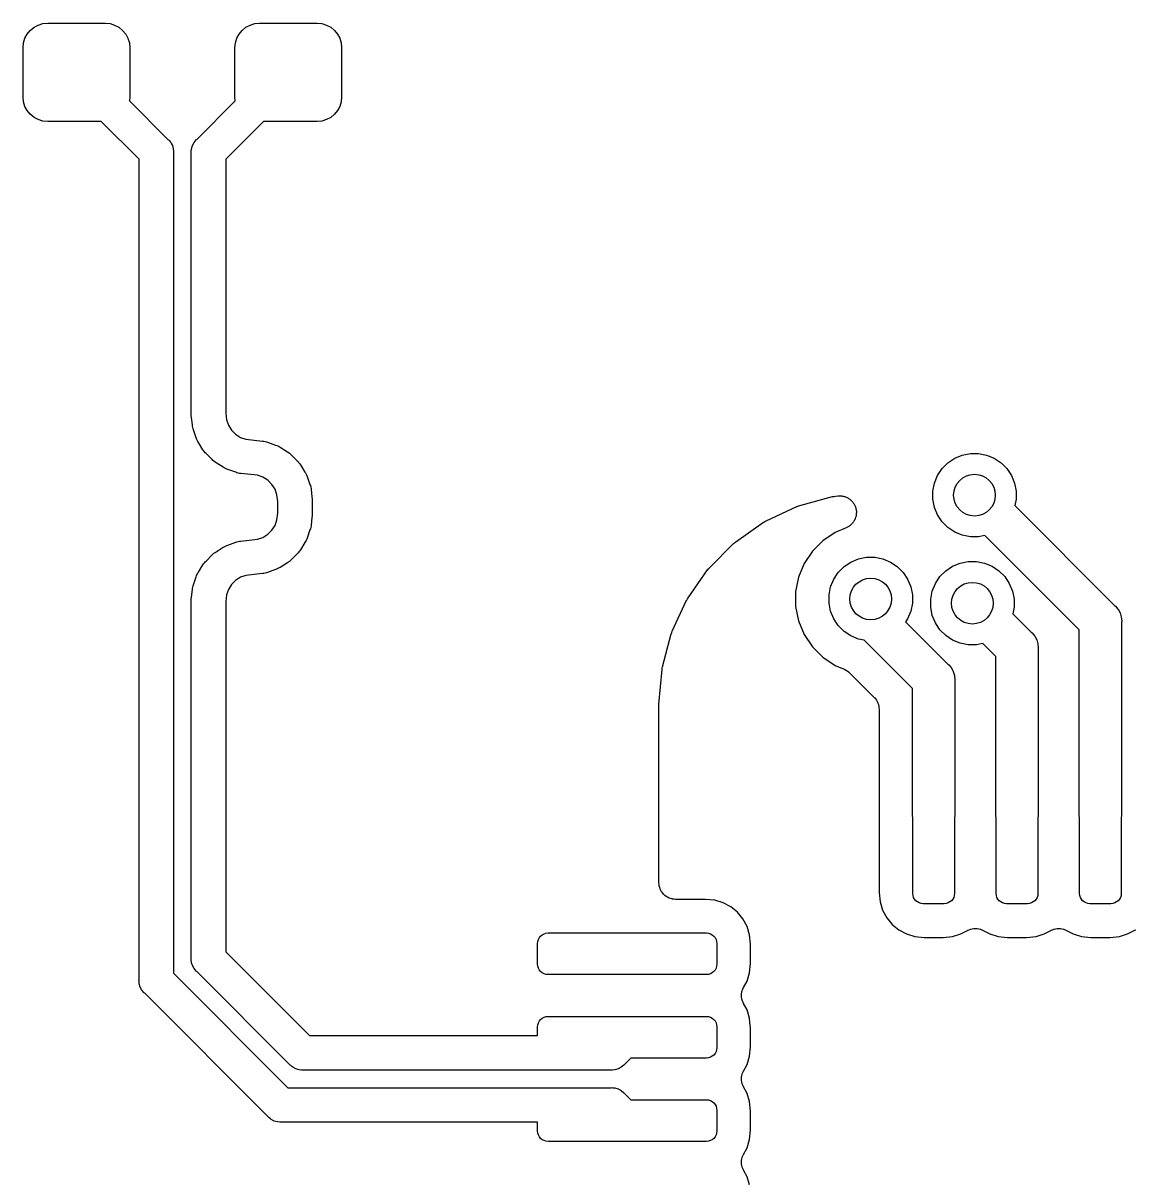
# Model space of a CAD drawing. Extents: x 4.56 to 9.01, y -5.14 to -1.86.
# Drawn here: x 6.8874 to 7.1501, y -2.8744 to -2.6016 of the extents above; entities that cross this region are included whole.
import ezdxf

# ---------------------------------------------------------------- set-up
doc = ezdxf.new("R2010")
doc.units = 0
doc.header["$MEASUREMENT"] = 0
doc.layers.add('BLACK', color=7, linetype='CONTINUOUS')

msp = doc.modelspace()

# ---------------------------------------------------------------- linework, layer by layer
at = {"layer": 'BLACK', "linetype": 'CONTINUOUS'}
for p, q in [((6.8891, -2.60328), (6.88998, -2.60255)), ((6.88998, -2.60255), (6.89099, -2.60202)), ((6.89099, -2.60202), (6.89208, -2.60169)), ((6.89208, -2.60169), (6.89321, -2.60157)), ((6.89321, -2.60157), (6.90679, -2.60157)), ((6.90679, -2.60157), (6.90792, -2.60169)), ((6.90792, -2.60169), (6.90901, -2.60202)), ((6.90901, -2.60202), (6.91002, -2.60255)), ((6.91002, -2.60255), (6.9109, -2.60328)), ((6.9391, -2.60328), (6.93998, -2.60255)), ((6.93998, -2.60255), (6.94099, -2.60202)), ((6.94099, -2.60202), (6.94208, -2.60169)), ((6.94208, -2.60169), (6.94321, -2.60157)), ((6.94321, -2.60157), (6.95679, -2.60157)), ((6.95679, -2.60157), (6.95792, -2.60169)), ((6.95792, -2.60169), (6.95901, -2.60202)), ((6.95901, -2.60202), (6.96002, -2.60255)), ((6.96002, -2.60255), (6.9609, -2.60328)), ((6.88751, -2.60625), (6.88784, -2.60516)), ((6.88784, -2.60516), (6.88838, -2.60416)), ((6.88838, -2.60416), (6.8891, -2.60328)), ((6.9109, -2.60328), (6.91162, -2.60416)), ((6.91162, -2.60416), (6.91216, -2.60516)), ((6.91216, -2.60516), (6.91249, -2.60625)), ((6.93751, -2.60625), (6.93784, -2.60516)), ((6.93784, -2.60516), (6.93838, -2.60416)), ((6.93838, -2.60416), (6.9391, -2.60328)), ((6.9609, -2.60328), (6.96162, -2.60416)), ((6.96162, -2.60416), (6.96216, -2.60516)), ((6.96216, -2.60516), (6.96249, -2.60625)), ((6.8874, -2.60738), (6.88751, -2.60625)), ((6.8874, -2.619), (6.8874, -2.60738)), ((6.91249, -2.60625), (6.9126, -2.60738)), ((6.9126, -2.60738), (6.9126, -2.619)), ((6.9374, -2.60738), (6.93751, -2.60625)), ((6.9374, -2.619), (6.9374, -2.60738)), ((6.96249, -2.60625), (6.9626, -2.60738)), ((6.9626, -2.60738), (6.9626, -2.619)), ((6.88751, -2.62013), (6.8874, -2.619)), ((6.9126, -2.619), (6.91251, -2.61993)), ((6.93749, -2.61993), (6.9374, -2.619)), ((6.9626, -2.619), (6.96249, -2.62013)), ((6.88784, -2.62122), (6.88751, -2.62013)), ((6.88838, -2.62222), (6.88784, -2.62122)), ((6.91251, -2.61993), (6.92158, -2.62901)), ((6.92842, -2.62901), (6.93749, -2.61993)), ((6.96216, -2.62122), (6.96162, -2.62222)), ((6.96249, -2.62013), (6.96216, -2.62122)), ((6.8891, -2.6231), (6.88838, -2.62222)), ((6.88998, -2.62382), (6.8891, -2.6231)), ((6.89099, -2.62436), (6.88998, -2.62382)), ((6.89208, -2.62469), (6.89099, -2.62436)), ((6.95901, -2.62436), (6.95792, -2.62469)), ((6.96002, -2.62382), (6.95901, -2.62436)), ((6.9609, -2.6231), (6.96002, -2.62382)), ((6.96162, -2.62222), (6.9609, -2.6231)), ((6.89321, -2.6248), (6.89208, -2.62469)), ((6.90585, -2.6248), (6.89321, -2.6248)), ((6.91477, -2.63372), (6.90585, -2.6248)), ((6.94415, -2.6248), (6.93523, -2.63372)), ((6.95679, -2.6248), (6.94415, -2.6248)), ((6.95792, -2.62469), (6.95679, -2.6248)), ((6.92158, -2.62901), (6.92174, -2.62914)), ((6.92174, -2.62914), (6.92187, -2.62929)), ((6.92187, -2.62929), (6.92187, -2.62929)), ((6.92187, -2.62929), (6.92225, -2.62976)), ((6.92225, -2.62976), (6.92242, -2.63009)), ((6.92737, -2.63047), (6.92775, -2.62976)), ((6.92775, -2.62976), (6.92826, -2.62914)), ((6.92826, -2.62914), (6.92842, -2.62901)), ((6.92242, -2.63009), (6.92263, -2.63047)), ((6.92263, -2.63047), (6.92286, -2.63123)), ((6.92286, -2.63123), (6.92292, -2.63183)), ((6.92292, -2.63183), (6.92292, -2.63183)), ((6.92292, -2.63183), (6.92294, -2.63203)), ((6.92294, -2.63203), (6.92292, -2.63223)), ((6.92292, -2.63223), (6.92292, -2.82586)), ((6.92706, -2.63203), (6.92708, -2.63183)), ((6.92708, -2.63223), (6.92706, -2.63203)), ((6.92708, -2.63183), (6.92714, -2.63123)), ((6.92708, -2.63183), (6.92708, -2.63183)), ((6.92708, -2.69347), (6.92708, -2.63223)), ((6.92714, -2.63123), (6.92737, -2.63047)), ((6.91477, -2.82735), (6.91477, -2.63372)), ((6.93523, -2.63372), (6.93523, -2.69361)), ((6.92708, -2.6935), (6.92708, -2.69347)), ((6.92708, -2.69387), (6.92708, -2.6935)), ((6.92708, -2.69404), (6.92708, -2.69387)), ((6.92709, -2.69407), (6.92708, -2.69404)), ((6.92709, -2.6941), (6.92709, -2.69407)), ((6.92711, -2.69427), (6.92709, -2.6941)), ((6.92714, -2.69464), (6.92711, -2.69427)), ((6.92715, -2.69467), (6.92714, -2.69464)), ((6.92735, -2.69643), (6.92715, -2.69467)), ((6.93523, -2.69361), (6.93541, -2.6952)), ((6.93541, -2.6952), (6.93586, -2.69649)), ((6.92736, -2.69669), (6.92735, -2.69643)), ((6.92744, -2.69702), (6.92736, -2.69669)), ((6.92751, -2.69736), (6.92744, -2.69702)), ((6.92761, -2.69759), (6.92751, -2.69736)), ((6.92828, -2.69948), (6.92761, -2.69759)), ((6.93586, -2.69649), (6.93659, -2.69765)), ((6.93659, -2.69765), (6.93756, -2.69862)), ((6.92834, -2.69973), (6.92828, -2.69948)), ((6.9285, -2.70004), (6.92834, -2.69973)), ((6.92864, -2.70035), (6.9285, -2.70004)), ((6.92879, -2.70056), (6.92864, -2.70035)), ((6.92986, -2.70226), (6.92879, -2.70056)), ((6.93756, -2.69862), (6.93872, -2.69935)), ((6.93872, -2.69935), (6.94001, -2.6998)), ((6.94001, -2.6998), (6.94395, -2.70024)), ((6.94395, -2.70024), (6.94421, -2.70025)), ((6.94421, -2.70025), (6.94454, -2.70034)), ((6.94454, -2.70034), (6.94488, -2.70041)), ((6.94488, -2.70041), (6.94512, -2.70051)), ((6.94512, -2.70051), (6.94701, -2.70117)), ((6.92998, -2.70248), (6.92986, -2.70226)), ((6.9302, -2.70275), (6.92998, -2.70248)), ((6.93041, -2.70302), (6.9302, -2.70275)), ((6.9306, -2.70319), (6.93041, -2.70302)), ((6.93202, -2.7046), (6.9306, -2.70319)), ((6.94701, -2.70117), (6.94726, -2.70124)), ((6.94726, -2.70124), (6.94756, -2.70139)), ((6.94756, -2.70139), (6.94788, -2.70154)), ((6.94788, -2.70154), (6.94808, -2.70169)), ((6.94808, -2.70169), (6.94978, -2.70275)), ((6.94978, -2.70275), (6.95001, -2.70288)), ((6.95001, -2.70288), (6.95027, -2.70309)), ((6.95027, -2.70309), (6.95054, -2.7033)), ((6.95054, -2.7033), (6.95071, -2.7035)), ((6.95071, -2.7035), (6.95213, -2.70491)), ((7.10734, -2.70428), (7.10913, -2.70354)), ((7.10913, -2.70354), (7.11103, -2.70316)), ((7.11103, -2.70316), (7.11297, -2.70316)), ((7.11297, -2.70316), (7.11487, -2.70354)), ((7.11487, -2.70354), (7.11666, -2.70428)), ((6.93219, -2.7048), (6.93202, -2.7046)), ((6.93246, -2.70501), (6.93219, -2.7048)), ((6.93273, -2.70523), (6.93246, -2.70501)), ((6.93295, -2.70535), (6.93273, -2.70523)), ((6.93465, -2.70642), (6.93295, -2.70535)), ((6.95213, -2.70491), (6.95232, -2.70508)), ((6.95232, -2.70508), (6.95253, -2.70535)), ((6.95253, -2.70535), (6.95275, -2.70562)), ((6.95275, -2.70562), (6.95287, -2.70585)), ((6.95287, -2.70585), (6.95394, -2.70754)), ((7.10435, -2.70673), (7.10572, -2.70536)), ((7.10572, -2.70536), (7.10734, -2.70428)), ((7.11666, -2.70428), (7.11827, -2.70536)), ((7.11827, -2.70536), (7.11964, -2.70673)), ((6.93486, -2.70657), (6.93465, -2.70642)), ((6.93517, -2.70671), (6.93486, -2.70657)), ((6.93548, -2.70687), (6.93517, -2.70671)), ((6.93573, -2.70693), (6.93548, -2.70687)), ((6.93761, -2.70759), (6.93573, -2.70693)), ((6.93785, -2.7077), (6.93761, -2.70759)), ((6.93819, -2.70777), (6.93785, -2.7077)), ((6.93852, -2.70785), (6.93819, -2.70777)), ((6.93878, -2.70786), (6.93852, -2.70785)), ((6.94273, -2.70831), (6.93878, -2.70786)), ((6.94402, -2.70876), (6.94273, -2.70831)), ((6.94517, -2.70949), (6.94402, -2.70876)), ((6.95394, -2.70754), (6.95409, -2.70775)), ((6.95409, -2.70775), (6.95424, -2.70806)), ((6.95424, -2.70806), (6.95439, -2.70837)), ((6.95439, -2.70837), (6.95446, -2.70862)), ((6.95446, -2.70862), (6.95512, -2.71051)), ((7.10253, -2.71013), (7.10328, -2.70834)), ((7.10328, -2.70834), (7.10435, -2.70673)), ((7.11964, -2.70673), (7.12072, -2.70834)), ((7.12072, -2.70834), (7.12146, -2.71013)), ((6.94614, -2.71045), (6.94517, -2.70949)), ((6.94687, -2.71161), (6.94614, -2.71045)), ((6.94732, -2.7129), (6.94687, -2.71161)), ((6.95512, -2.71051), (6.95522, -2.71075)), ((6.95522, -2.71075), (6.95529, -2.71108)), ((6.95529, -2.71108), (6.95537, -2.71142)), ((6.95537, -2.71142), (6.95538, -2.71168)), ((6.95538, -2.71168), (6.95558, -2.71343)), ((7.10216, -2.71203), (7.10253, -2.71013)), ((7.12146, -2.71013), (7.12184, -2.71203)), ((6.9475, -2.71449), (6.94732, -2.7129)), ((6.9475, -2.71724), (6.9475, -2.71449)), ((6.95558, -2.71343), (6.95559, -2.71346)), ((6.95559, -2.71346), (6.95563, -2.71383)), ((6.95563, -2.71383), (6.95565, -2.714)), ((6.95565, -2.714), (6.95565, -2.71403)), ((6.95565, -2.71403), (6.95565, -2.71406)), ((6.95565, -2.71406), (6.95565, -2.71424)), ((6.95565, -2.71424), (6.95565, -2.71461)), ((7.07073, -2.71543), (7.07849, -2.71335)), ((7.07849, -2.71335), (7.07854, -2.71333)), ((7.07854, -2.71333), (7.07885, -2.71329)), ((7.07885, -2.71329), (7.07916, -2.71323)), ((7.07916, -2.71323), (7.07984, -2.71317)), ((7.07984, -2.71317), (7.0799, -2.71317)), ((7.0799, -2.71317), (7.08007, -2.71317)), ((7.08007, -2.71317), (7.08023, -2.71316)), ((7.08023, -2.71316), (7.08045, -2.71318)), ((7.08045, -2.71318), (7.08067, -2.71318)), ((7.08067, -2.71318), (7.08083, -2.71322)), ((7.08083, -2.71322), (7.081, -2.71324)), ((7.081, -2.71324), (7.0812, -2.7133)), ((7.0812, -2.7133), (7.08142, -2.71335)), ((7.08142, -2.71335), (7.08157, -2.71342)), ((7.08157, -2.71342), (7.08173, -2.71347)), ((7.08173, -2.71347), (7.08192, -2.71357)), ((7.08192, -2.71357), (7.08212, -2.71366)), ((7.08212, -2.71366), (7.08226, -2.71376)), ((7.08226, -2.71376), (7.0824, -2.71384)), ((7.0824, -2.71384), (7.08257, -2.71398)), ((7.08257, -2.71398), (7.08275, -2.7141)), ((7.08275, -2.7141), (7.08286, -2.71422)), ((7.08286, -2.71422), (7.08299, -2.71433)), ((7.08299, -2.71433), (7.08313, -2.7145)), ((7.08313, -2.7145), (7.08328, -2.71466)), ((7.10216, -2.71397), (7.10216, -2.71203)), ((7.10253, -2.71587), (7.10216, -2.71397)), ((7.12184, -2.71397), (7.12154, -2.71547)), ((7.12184, -2.71203), (7.12184, -2.71397)), ((6.94732, -2.71882), (6.9475, -2.71724)), ((6.95565, -2.71461), (6.95565, -2.71463)), ((6.95565, -2.71463), (6.95565, -2.71709)), ((6.95565, -2.71709), (6.95565, -2.71712)), ((6.95565, -2.71712), (6.95565, -2.71749)), ((7.06281, -2.71905), (7.07009, -2.71566)), ((7.07009, -2.71566), (7.07014, -2.71564)), ((7.07014, -2.71564), (7.07044, -2.71554)), ((7.07044, -2.71554), (7.07073, -2.71543)), ((7.08328, -2.71466), (7.08337, -2.7148)), ((7.08337, -2.7148), (7.08348, -2.71493)), ((7.08348, -2.71493), (7.08358, -2.71512)), ((7.08358, -2.71512), (7.08369, -2.7153)), ((7.08369, -2.7153), (7.08376, -2.71546)), ((7.08376, -2.71546), (7.08383, -2.71561)), ((7.08383, -2.71561), (7.0839, -2.71582)), ((7.0839, -2.71582), (7.08397, -2.71602)), ((7.08397, -2.71602), (7.084, -2.71619)), ((7.084, -2.71619), (7.08405, -2.71635)), ((7.08405, -2.71635), (7.08407, -2.71656)), ((7.08407, -2.71656), (7.08411, -2.71678)), ((7.08412, -2.71711), (7.0841, -2.71733)), ((7.08411, -2.71678), (7.08411, -2.71694)), ((7.08411, -2.71694), (7.08412, -2.71711)), ((7.10328, -2.71766), (7.10253, -2.71587)), ((7.12154, -2.71547), (7.14509, -2.73902)), ((6.94687, -2.72012), (6.94732, -2.71882)), ((6.95558, -2.71829), (6.95538, -2.72005)), ((6.95559, -2.71826), (6.95558, -2.71829)), ((6.95563, -2.71789), (6.95559, -2.71826)), ((6.95565, -2.71772), (6.95563, -2.71789)), ((6.95565, -2.71749), (6.95565, -2.71766)), ((6.95565, -2.71766), (6.95565, -2.71769)), ((6.95565, -2.71769), (6.95565, -2.71772)), ((7.05564, -2.724), (7.06222, -2.7194)), ((7.06222, -2.7194), (7.06226, -2.71937)), ((7.06226, -2.71937), (7.06254, -2.71921)), ((7.06254, -2.71921), (7.06281, -2.71905)), ((7.08297, -2.71988), (7.0828, -2.72002)), ((7.08307, -2.71975), (7.08297, -2.71988)), ((7.08319, -2.71963), (7.08307, -2.71975)), ((7.08332, -2.71945), (7.08319, -2.71963)), ((7.08345, -2.71929), (7.08332, -2.71945)), ((7.08353, -2.71914), (7.08345, -2.71929)), ((7.08363, -2.719), (7.08353, -2.71914)), ((7.08372, -2.7188), (7.08363, -2.719)), ((7.08382, -2.71861), (7.08372, -2.7188)), ((7.08387, -2.71845), (7.08382, -2.71861)), ((7.08393, -2.7183), (7.08387, -2.71845)), ((7.08398, -2.71808), (7.08393, -2.7183)), ((7.08404, -2.71788), (7.08398, -2.71808)), ((7.08406, -2.71771), (7.08404, -2.71788)), ((7.0841, -2.71754), (7.08406, -2.71771)), ((7.0841, -2.71733), (7.0841, -2.71754)), ((7.10435, -2.71928), (7.10328, -2.71766)), ((7.10572, -2.72065), (7.10435, -2.71928)), ((6.94402, -2.72297), (6.94517, -2.72224)), ((6.94517, -2.72224), (6.94614, -2.72127)), ((6.94614, -2.72127), (6.94687, -2.72012)), ((6.95512, -2.72122), (6.95446, -2.72311)), ((6.95522, -2.72098), (6.95512, -2.72122)), ((6.95529, -2.72064), (6.95522, -2.72098)), ((6.95537, -2.72031), (6.95529, -2.72064)), ((6.95538, -2.72005), (6.95537, -2.72031)), ((7.07911, -2.7218), (7.07621, -2.72374)), ((7.08169, -2.72073), (7.07911, -2.7218)), ((7.08184, -2.72065), (7.08169, -2.72073)), ((7.082, -2.72059), (7.08184, -2.72065)), ((7.08218, -2.72047), (7.082, -2.72059)), ((7.08237, -2.72037), (7.08218, -2.72047)), ((7.0825, -2.72026), (7.08237, -2.72037)), ((7.08264, -2.72017), (7.0825, -2.72026)), ((7.0828, -2.72002), (7.08264, -2.72017)), ((7.10734, -2.72172), (7.10572, -2.72065)), ((7.10913, -2.72247), (7.10734, -2.72172)), ((7.11103, -2.72284), (7.10913, -2.72247)), ((7.11447, -2.72254), (7.11297, -2.72284)), ((7.13673, -2.7448), (7.11447, -2.72254)), ((6.93295, -2.72638), (6.93465, -2.72531)), ((6.93465, -2.72531), (6.93486, -2.72516)), ((6.93486, -2.72516), (6.93517, -2.72501)), ((6.93517, -2.72501), (6.93548, -2.72486)), ((6.93548, -2.72486), (6.93573, -2.72479)), ((6.93573, -2.72479), (6.93761, -2.72413)), ((6.93761, -2.72413), (6.93785, -2.72403)), ((6.93785, -2.72403), (6.93819, -2.72396)), ((6.93819, -2.72396), (6.93852, -2.72388)), ((6.93852, -2.72388), (6.93878, -2.72387)), ((6.93878, -2.72387), (6.94273, -2.72342)), ((6.94273, -2.72342), (6.94402, -2.72297)), ((6.95394, -2.72418), (6.95287, -2.72588)), ((6.95409, -2.72397), (6.95394, -2.72418)), ((6.95424, -2.72366), (6.95409, -2.72397)), ((6.95439, -2.72335), (6.95424, -2.72366)), ((6.95446, -2.72311), (6.95439, -2.72335)), ((7.04944, -2.73012), (7.05512, -2.72444)), ((7.05512, -2.72444), (7.05516, -2.7244)), ((7.05516, -2.7244), (7.0554, -2.72421)), ((7.0554, -2.72421), (7.05564, -2.724)), ((7.07621, -2.72374), (7.07374, -2.72621)), ((7.11297, -2.72284), (7.11103, -2.72284)), ((6.9306, -2.72854), (6.93202, -2.72712)), ((6.93202, -2.72712), (6.93219, -2.72693)), ((6.93219, -2.72693), (6.93246, -2.72672)), ((6.93246, -2.72672), (6.93273, -2.7265)), ((6.93273, -2.7265), (6.93295, -2.72638)), ((6.95213, -2.72681), (6.95071, -2.72823)), ((6.95232, -2.72664), (6.95213, -2.72681)), ((6.95253, -2.72637), (6.95232, -2.72664)), ((6.95275, -2.7261), (6.95253, -2.72637)), ((6.95287, -2.72588), (6.95275, -2.7261)), ((7.07374, -2.72621), (7.0718, -2.72911)), ((7.08284, -2.72878), (7.08463, -2.72804)), ((7.08463, -2.72804), (7.08653, -2.72766)), ((7.08653, -2.72766), (7.08847, -2.72766)), ((7.08847, -2.72766), (7.09037, -2.72804)), ((7.09037, -2.72804), (7.09216, -2.72878)), ((6.92879, -2.73117), (6.92986, -2.72947)), ((6.92986, -2.72947), (6.92998, -2.72924)), ((6.92998, -2.72924), (6.9302, -2.72898)), ((6.9302, -2.72898), (6.93041, -2.72871)), ((6.93041, -2.72871), (6.9306, -2.72854)), ((6.94701, -2.73056), (6.94512, -2.73122)), ((6.94726, -2.73049), (6.94701, -2.73056)), ((6.94756, -2.73033), (6.94726, -2.73049)), ((6.94788, -2.73019), (6.94756, -2.73033)), ((6.94808, -2.73004), (6.94788, -2.73019)), ((6.94978, -2.72897), (6.94808, -2.73004)), ((6.95001, -2.72885), (6.94978, -2.72897)), ((6.95027, -2.72863), (6.95001, -2.72885)), ((6.95054, -2.72842), (6.95027, -2.72863)), ((6.95071, -2.72823), (6.95054, -2.72842)), ((7.0444, -2.73722), (7.049, -2.73064)), ((7.049, -2.73064), (7.04903, -2.7306)), ((7.04903, -2.7306), (7.04924, -2.73036)), ((7.04924, -2.73036), (7.04944, -2.73012)), ((7.0718, -2.72911), (7.07046, -2.73233)), ((7.07985, -2.73123), (7.08123, -2.72985)), ((7.08123, -2.72985), (7.08284, -2.72878)), ((7.09216, -2.72878), (7.09377, -2.72985)), ((7.09377, -2.72985), (7.09515, -2.73123)), ((7.10385, -2.73223), (7.10522, -2.73086)), ((7.10522, -2.73086), (7.10684, -2.72978)), ((7.10684, -2.72978), (7.10863, -2.72904)), ((7.10863, -2.72904), (7.11053, -2.72866)), ((7.11053, -2.72866), (7.11247, -2.72866)), ((7.11247, -2.72866), (7.11437, -2.72904)), ((7.11437, -2.72904), (7.11616, -2.72978)), ((7.11616, -2.72978), (7.11777, -2.73086)), ((7.11777, -2.73086), (7.11914, -2.73223)), ((6.92761, -2.73413), (6.92828, -2.73224)), ((6.92828, -2.73224), (6.92834, -2.73199)), ((6.92834, -2.73199), (6.9285, -2.73169)), ((6.9285, -2.73169), (6.92864, -2.73137)), ((6.92864, -2.73137), (6.92879, -2.73117)), ((6.93756, -2.73311), (6.93659, -2.73407)), ((6.93872, -2.73238), (6.93756, -2.73311)), ((6.94001, -2.73193), (6.93872, -2.73238)), ((6.94395, -2.73148), (6.94001, -2.73193)), ((6.94421, -2.73147), (6.94395, -2.73148)), ((6.94454, -2.73139), (6.94421, -2.73147)), ((6.94488, -2.73132), (6.94454, -2.73139)), ((6.94512, -2.73122), (6.94488, -2.73132)), ((7.07046, -2.73233), (7.06978, -2.73576)), ((7.07804, -2.73463), (7.07878, -2.73284)), ((7.07878, -2.73284), (7.07985, -2.73123)), ((7.09515, -2.73123), (7.09622, -2.73284)), ((7.09622, -2.73284), (7.09696, -2.73463)), ((7.10278, -2.73384), (7.10385, -2.73223)), ((7.11914, -2.73223), (7.12022, -2.73384)), ((6.92715, -2.73706), (6.92735, -2.7353)), ((6.92735, -2.7353), (6.92736, -2.73504)), ((6.92736, -2.73504), (6.92744, -2.7347)), ((6.92744, -2.7347), (6.92751, -2.73437)), ((6.92751, -2.73437), (6.92761, -2.73413)), ((6.93586, -2.73523), (6.93541, -2.73652)), ((6.93659, -2.73407), (6.93586, -2.73523)), ((7.06978, -2.73576), (7.06978, -2.73924)), ((7.07766, -2.73653), (7.07804, -2.73463)), ((7.09696, -2.73463), (7.09734, -2.73653)), ((7.10166, -2.73753), (7.10203, -2.73563)), ((7.10203, -2.73563), (7.10278, -2.73384)), ((7.12022, -2.73384), (7.12096, -2.73563)), ((7.12096, -2.73563), (7.12134, -2.73753)), ((6.92708, -2.73768), (6.92709, -2.73765)), ((6.92708, -2.73786), (6.92708, -2.73768)), ((6.92708, -2.73823), (6.92708, -2.73786)), ((6.92708, -2.73826), (6.92708, -2.73823)), ((6.92708, -2.82225), (6.92708, -2.73826)), ((6.92709, -2.73763), (6.9271, -2.73746)), ((6.92709, -2.73765), (6.92709, -2.73763)), ((6.9271, -2.73746), (6.92714, -2.73708)), ((6.92714, -2.73708), (6.92715, -2.73706)), ((6.93541, -2.73652), (6.93523, -2.73811)), ((6.93523, -2.73811), (6.93523, -2.82076)), ((7.04066, -2.74509), (7.04405, -2.73781)), ((7.04405, -2.73781), (7.04408, -2.73776)), ((7.04408, -2.73776), (7.04424, -2.73749)), ((7.04424, -2.73749), (7.0444, -2.73722)), ((7.07766, -2.73847), (7.07766, -2.73653)), ((7.07804, -2.74037), (7.07766, -2.73847)), ((7.09734, -2.73847), (7.09696, -2.74037)), ((7.09734, -2.73653), (7.09734, -2.73847)), ((7.10166, -2.73947), (7.10166, -2.73753)), ((7.12134, -2.73753), (7.12134, -2.73947)), ((7.14509, -2.73902), (7.14528, -2.73918)), ((7.06978, -2.73924), (7.07046, -2.74267)), ((7.07878, -2.74216), (7.07804, -2.74037)), ((7.09696, -2.74037), (7.09622, -2.74216)), ((7.10203, -2.74137), (7.10166, -2.73947)), ((7.10278, -2.74316), (7.10203, -2.74137)), ((7.12134, -2.73947), (7.12104, -2.74097)), ((7.12104, -2.74097), (7.12541, -2.74534)), ((7.14528, -2.73918), (7.14587, -2.7399)), ((7.14587, -2.7399), (7.14591, -2.73994)), ((7.14591, -2.73994), (7.14637, -2.74081)), ((7.14637, -2.74081), (7.14666, -2.74175)), ((7.14666, -2.74175), (7.14676, -2.74273)), ((7.07046, -2.74267), (7.0718, -2.74589)), ((7.07985, -2.74377), (7.07878, -2.74216)), ((7.08123, -2.74515), (7.07985, -2.74377)), ((7.09622, -2.74216), (7.09574, -2.74288)), ((7.09574, -2.74288), (7.10572, -2.75287)), ((7.10385, -2.74478), (7.10278, -2.74316)), ((7.14676, -2.74273), (7.14673, -2.74298)), ((7.14673, -2.74298), (7.14673, -2.78853)), ((7.03835, -2.75349), (7.04043, -2.74573)), ((7.04043, -2.74573), (7.04044, -2.74568)), ((7.04044, -2.74568), (7.04056, -2.74538)), ((7.04056, -2.74538), (7.04066, -2.74509)), ((7.0718, -2.74589), (7.07374, -2.74879)), ((7.08284, -2.74622), (7.08123, -2.74515)), ((7.08463, -2.74696), (7.08284, -2.74622)), ((7.08594, -2.74723), (7.08463, -2.74696)), ((7.09736, -2.75865), (7.08594, -2.74723)), ((7.10522, -2.74615), (7.10385, -2.74478)), ((7.10684, -2.74722), (7.10522, -2.74615)), ((7.10863, -2.74797), (7.10684, -2.74722)), ((7.12541, -2.74534), (7.1256, -2.7455)), ((7.1256, -2.7455), (7.12619, -2.74622)), ((7.12619, -2.74622), (7.12622, -2.74626)), ((7.12622, -2.74626), (7.12669, -2.74713)), ((7.12669, -2.74713), (7.12697, -2.74807)), ((7.13673, -2.78853), (7.13673, -2.7448)), ((7.07374, -2.74879), (7.07621, -2.75126)), ((7.11053, -2.74834), (7.10863, -2.74797)), ((7.11247, -2.74834), (7.11053, -2.74834)), ((7.11397, -2.74805), (7.11247, -2.74834)), ((7.11705, -2.75112), (7.11397, -2.74805)), ((7.12697, -2.74807), (7.12707, -2.74905)), ((7.12707, -2.74905), (7.12705, -2.7493)), ((7.12705, -2.7493), (7.12705, -2.78853)), ((7.07621, -2.75126), (7.07911, -2.7532)), ((7.11705, -2.78853), (7.11705, -2.75112)), ((7.03751, -2.76233), (7.03823, -2.75416)), ((7.03823, -2.75411), (7.0383, -2.7538)), ((7.03823, -2.75416), (7.03823, -2.75411)), ((7.0383, -2.7538), (7.03835, -2.75349)), ((7.07911, -2.7532), (7.08124, -2.75408)), ((7.08124, -2.75408), (7.08124, -2.75408)), ((7.08124, -2.75408), (7.08124, -2.75409)), ((7.08124, -2.75409), (7.08124, -2.75409)), ((7.08124, -2.75409), (7.08129, -2.7541)), ((7.08129, -2.7541), (7.0816, -2.75428)), ((7.0816, -2.75428), (7.08192, -2.75445)), ((7.08192, -2.75445), (7.08194, -2.75446)), ((7.08194, -2.75446), (7.08196, -2.75448)), ((7.08196, -2.75448), (7.08224, -2.75471)), ((7.08224, -2.75471), (7.08252, -2.75494)), ((7.08252, -2.75494), (7.08834, -2.76076)), ((7.10572, -2.75287), (7.10591, -2.75302)), ((7.10591, -2.75302), (7.10646, -2.75369)), ((7.10646, -2.75369), (7.10654, -2.75379)), ((7.10654, -2.75379), (7.107, -2.75465)), ((7.107, -2.75465), (7.10729, -2.7556)), ((7.10729, -2.7556), (7.10739, -2.75658)), ((7.10739, -2.75658), (7.10736, -2.75682)), ((7.10736, -2.75682), (7.10736, -2.78853)), ((7.08834, -2.76076), (7.08834, -2.76077)), ((7.08834, -2.76077), (7.08834, -2.76077)), ((7.08834, -2.76077), (7.08835, -2.76077)), ((7.08835, -2.76077), (7.08837, -2.76079)), ((7.08837, -2.76079), (7.0886, -2.76108)), ((7.09736, -2.78853), (7.09736, -2.75865)), ((7.0375, -2.76262), (7.03752, -2.76247)), ((7.0375, -2.76267), (7.0375, -2.76262)), ((7.0375, -2.80447), (7.0375, -2.76267)), ((7.03752, -2.76247), (7.03751, -2.76233)), ((7.0886, -2.76108), (7.08883, -2.76136)), ((7.08883, -2.76136), (7.08884, -2.76138)), ((7.08884, -2.76138), (7.08885, -2.7614)), ((7.08885, -2.7614), (7.08902, -2.76172)), ((7.08902, -2.76172), (7.08919, -2.76204)), ((7.08919, -2.76204), (7.0892, -2.76206)), ((7.0892, -2.76206), (7.08921, -2.76208)), ((7.08921, -2.76208), (7.08931, -2.76242)), ((7.08931, -2.76242), (7.08941, -2.76277)), ((7.08941, -2.76277), (7.08942, -2.7628)), ((7.08942, -2.7628), (7.08942, -2.76282)), ((7.08942, -2.76282), (7.08945, -2.76317)), ((7.08945, -2.76317), (7.08949, -2.76354)), ((7.08949, -2.76354), (7.08949, -2.78892)), ((7.08949, -2.78892), (7.08949, -2.78895)), ((7.08949, -2.78895), (7.0895, -2.789)), ((7.0895, -2.789), (7.08949, -2.78917)), ((7.08949, -2.78917), (7.08951, -2.78933)), ((7.08951, -2.78933), (7.08951, -2.80679)), ((7.09743, -2.78927), (7.09736, -2.78853)), ((7.09744, -2.78929), (7.09743, -2.78927)), ((7.09744, -2.80699), (7.09744, -2.78929)), ((7.10729, -2.78927), (7.10728, -2.78929)), ((7.10728, -2.78929), (7.10728, -2.80699)), ((7.10736, -2.78853), (7.10729, -2.78927)), ((7.11712, -2.78927), (7.11705, -2.78853)), ((7.11713, -2.78929), (7.11712, -2.78927)), ((7.11713, -2.80699), (7.11713, -2.78929)), ((7.12705, -2.78853), (7.12697, -2.78927)), ((7.12697, -2.78927), (7.12697, -2.78929)), ((7.12697, -2.78929), (7.12697, -2.80699)), ((7.1368, -2.78927), (7.13673, -2.78853)), ((7.13681, -2.78929), (7.1368, -2.78927)), ((7.13681, -2.80699), (7.13681, -2.78929)), ((7.14666, -2.78927), (7.14665, -2.78929)), ((7.14665, -2.78929), (7.14665, -2.80699)), ((7.14673, -2.78853), (7.14666, -2.78927)), ((7.03754, -2.80484), (7.0375, -2.80447)), ((7.03757, -2.80521), (7.03754, -2.80484)), ((7.03757, -2.80522), (7.03757, -2.80521)), ((7.03757, -2.80524), (7.03757, -2.80522)), ((7.03768, -2.80559), (7.03757, -2.80524)), ((7.03779, -2.80595), (7.03768, -2.80559)), ((7.03779, -2.80596), (7.03779, -2.80595)), ((7.0378, -2.80597), (7.03779, -2.80596)), ((7.03797, -2.8063), (7.0378, -2.80597)), ((7.03814, -2.80663), (7.03797, -2.8063)), ((7.03815, -2.80664), (7.03814, -2.80663)), ((7.03816, -2.80665), (7.03815, -2.80664)), ((7.03839, -2.80694), (7.03816, -2.80665)), ((7.03862, -2.80722), (7.03839, -2.80694)), ((7.03863, -2.80723), (7.03862, -2.80722)), ((7.03864, -2.80724), (7.03863, -2.80723)), ((7.03893, -2.80748), (7.03864, -2.80724)), ((7.08951, -2.80679), (7.08973, -2.80901)), ((7.09749, -2.80747), (7.09744, -2.80699)), ((7.10728, -2.80699), (7.10724, -2.80747)), ((7.11717, -2.80747), (7.11713, -2.80699)), ((7.12697, -2.80699), (7.12692, -2.80747)), ((7.13686, -2.80747), (7.13681, -2.80699)), ((7.14665, -2.80699), (7.14661, -2.80747)), ((7.03921, -2.80772), (7.03893, -2.80748)), ((7.03922, -2.80773), (7.03921, -2.80772)), ((7.03924, -2.80773), (7.03922, -2.80773)), ((7.03956, -2.80791), (7.03924, -2.80773)), ((7.03989, -2.80809), (7.03956, -2.80791)), ((7.0399, -2.80809), (7.03989, -2.80809)), ((7.03991, -2.8081), (7.0399, -2.80809)), ((7.04026, -2.80821), (7.03991, -2.8081)), ((7.04062, -2.80832), (7.04026, -2.80821)), ((7.04063, -2.80832), (7.04062, -2.80832)), ((7.04065, -2.80833), (7.04063, -2.80832)), ((7.04102, -2.80837), (7.04065, -2.80833)), ((7.04138, -2.80841), (7.04102, -2.80837)), ((7.04141, -2.80841), (7.04138, -2.80841)), ((7.04144, -2.80841), (7.04141, -2.80841)), ((7.04141, -2.80841), (7.04141, -2.80841)), ((7.04141, -2.80841), (7.04141, -2.80841)), ((7.04853, -2.80841), (7.04144, -2.80841)), ((7.05074, -2.80863), (7.04853, -2.80841)), ((7.05269, -2.80922), (7.05074, -2.80863)), ((7.05448, -2.81017), (7.05269, -2.80922)), ((7.08973, -2.80901), (7.09032, -2.81096)), ((7.09763, -2.80793), (7.09749, -2.80747)), ((7.09786, -2.80836), (7.09763, -2.80793)), ((7.09816, -2.80873), (7.09786, -2.80836)), ((7.09853, -2.80903), (7.09816, -2.80873)), ((7.09896, -2.80926), (7.09853, -2.80903)), ((7.09942, -2.8094), (7.09896, -2.80926)), ((7.0999, -2.80945), (7.09942, -2.8094)), ((7.10482, -2.80945), (7.0999, -2.80945)), ((7.1053, -2.8094), (7.10482, -2.80945)), ((7.10576, -2.80926), (7.1053, -2.8094)), ((7.10619, -2.80903), (7.10576, -2.80926)), ((7.10656, -2.80873), (7.10619, -2.80903)), ((7.10687, -2.80836), (7.10656, -2.80873)), ((7.1071, -2.80793), (7.10687, -2.80836)), ((7.10724, -2.80747), (7.1071, -2.80793)), ((7.11731, -2.80793), (7.11717, -2.80747)), ((7.11754, -2.80836), (7.11731, -2.80793)), ((7.11785, -2.80873), (7.11754, -2.80836)), ((7.11822, -2.80903), (7.11785, -2.80873)), ((7.11864, -2.80926), (7.11822, -2.80903)), ((7.11911, -2.8094), (7.11864, -2.80926)), ((7.11959, -2.80945), (7.11911, -2.8094)), ((7.12451, -2.80945), (7.11959, -2.80945)), ((7.12499, -2.8094), (7.12451, -2.80945)), ((7.12545, -2.80926), (7.12499, -2.8094)), ((7.12587, -2.80903), (7.12545, -2.80926)), ((7.12625, -2.80873), (7.12587, -2.80903)), ((7.12655, -2.80836), (7.12625, -2.80873)), ((7.12678, -2.80793), (7.12655, -2.80836)), ((7.12692, -2.80747), (7.12678, -2.80793)), ((7.137, -2.80793), (7.13686, -2.80747)), ((7.13723, -2.80836), (7.137, -2.80793)), ((7.13753, -2.80873), (7.13723, -2.80836)), ((7.1379, -2.80903), (7.13753, -2.80873)), ((7.13833, -2.80926), (7.1379, -2.80903)), ((7.13879, -2.8094), (7.13833, -2.80926)), ((7.13927, -2.80945), (7.13879, -2.8094)), ((7.14419, -2.80945), (7.13927, -2.80945)), ((7.14467, -2.8094), (7.14419, -2.80945)), ((7.14513, -2.80926), (7.14467, -2.8094)), ((7.14556, -2.80903), (7.14513, -2.80926)), ((7.14593, -2.80873), (7.14556, -2.80903)), ((7.14624, -2.80836), (7.14593, -2.80873)), ((7.14647, -2.80793), (7.14624, -2.80836)), ((7.14661, -2.80747), (7.14647, -2.80793)), ((7.05606, -2.81146), (7.05448, -2.81017)), ((7.05735, -2.81304), (7.05606, -2.81146)), ((7.09032, -2.81096), (7.09128, -2.81275)), ((7.09128, -2.81275), (7.09257, -2.81432)), ((7.0583, -2.81483), (7.05735, -2.81304)), ((7.05889, -2.81678), (7.0583, -2.81483)), ((7.09257, -2.81432), (7.09414, -2.81561)), ((7.11074, -2.81558), (7.11108, -2.81544)), ((7.11108, -2.81544), (7.11109, -2.81544)), ((7.11109, -2.81544), (7.11111, -2.81543)), ((7.11111, -2.81543), (7.11147, -2.81536)), ((7.11147, -2.81536), (7.11183, -2.81529)), ((7.11183, -2.81529), (7.11185, -2.81529)), ((7.11185, -2.81529), (7.11187, -2.81529)), ((7.11187, -2.81529), (7.11223, -2.81529)), ((7.11223, -2.81529), (7.1126, -2.81529)), ((7.1126, -2.81529), (7.11262, -2.8153)), ((7.11262, -2.8153), (7.11264, -2.8153)), ((7.11264, -2.8153), (7.11299, -2.81537)), ((7.11299, -2.81537), (7.11335, -2.81544)), ((7.11335, -2.81544), (7.11337, -2.81545)), ((7.11337, -2.81545), (7.11339, -2.81546)), ((7.11339, -2.81546), (7.11372, -2.8156)), ((7.13042, -2.81558), (7.13076, -2.81544)), ((7.13076, -2.81544), (7.13078, -2.81544)), ((7.13078, -2.81544), (7.1308, -2.81543)), ((7.1308, -2.81543), (7.13116, -2.81536)), ((7.13116, -2.81536), (7.13151, -2.81529)), ((7.13151, -2.81529), (7.13153, -2.81529)), ((7.13153, -2.81529), (7.13155, -2.81529)), ((7.13155, -2.81529), (7.13192, -2.81529)), ((7.13192, -2.81529), (7.13228, -2.81529)), ((7.13228, -2.81529), (7.1323, -2.8153)), ((7.1323, -2.8153), (7.13232, -2.8153)), ((7.13232, -2.8153), (7.13268, -2.81537)), ((7.13268, -2.81537), (7.13304, -2.81544)), ((7.13304, -2.81544), (7.13305, -2.81545)), ((7.13305, -2.81545), (7.13307, -2.81546)), ((7.13307, -2.81546), (7.1334, -2.8156)), ((7.00891, -2.81832), (7.00905, -2.81786)), ((7.00905, -2.81786), (7.00927, -2.81743)), ((7.00927, -2.81743), (7.00958, -2.81706)), ((7.00958, -2.81706), (7.00995, -2.81675)), ((7.00995, -2.81675), (7.01038, -2.81653)), ((7.01038, -2.81653), (7.01084, -2.81639)), ((7.01084, -2.81639), (7.01132, -2.81634)), ((7.01132, -2.81634), (7.04872, -2.81634)), ((7.04872, -2.81634), (7.0492, -2.81639)), ((7.0492, -2.81639), (7.04966, -2.81653)), ((7.04966, -2.81653), (7.05009, -2.81675)), ((7.05009, -2.81675), (7.05046, -2.81706)), ((7.05046, -2.81706), (7.05077, -2.81743)), ((7.05077, -2.81743), (7.05099, -2.81786)), ((7.05099, -2.81786), (7.05113, -2.81832)), ((7.05911, -2.81899), (7.05889, -2.81678)), ((7.09414, -2.81561), (7.09593, -2.81657)), ((7.09593, -2.81657), (7.09788, -2.81716)), ((7.09788, -2.81716), (7.10009, -2.81738)), ((7.10009, -2.81738), (7.10463, -2.81738)), ((7.10463, -2.81738), (7.10685, -2.81716)), ((7.10685, -2.81716), (7.10879, -2.81657)), ((7.10879, -2.81657), (7.11035, -2.81574)), ((7.11035, -2.81574), (7.11036, -2.81573)), ((7.11036, -2.81573), (7.1104, -2.81571)), ((7.11036, -2.81573), (7.11036, -2.81573)), ((7.11036, -2.81573), (7.11036, -2.81573)), ((7.1104, -2.81571), (7.11074, -2.81558)), ((7.11372, -2.8156), (7.11406, -2.81574)), ((7.11406, -2.81574), (7.11562, -2.81657)), ((7.11562, -2.81657), (7.11756, -2.81716)), ((7.11756, -2.81716), (7.11978, -2.81738)), ((7.11978, -2.81738), (7.12431, -2.81738)), ((7.12431, -2.81738), (7.12653, -2.81716)), ((7.12653, -2.81716), (7.12848, -2.81657)), ((7.12848, -2.81657), (7.13003, -2.81574)), ((7.13003, -2.81574), (7.13005, -2.81573)), ((7.13005, -2.81573), (7.13008, -2.81571)), ((7.13005, -2.81573), (7.13005, -2.81573)), ((7.13005, -2.81573), (7.13005, -2.81573)), ((7.13008, -2.81571), (7.13042, -2.81558)), ((7.1334, -2.8156), (7.13375, -2.81574)), ((7.13375, -2.81574), (7.1353, -2.81657)), ((7.1353, -2.81657), (7.13725, -2.81716)), ((7.13725, -2.81716), (7.13946, -2.81738)), ((7.13946, -2.81738), (7.144, -2.81738)), ((7.144, -2.81738), (7.14622, -2.81716)), ((7.14622, -2.81716), (7.14816, -2.81657)), ((7.14816, -2.81657), (7.14972, -2.81574)), ((7.14972, -2.81574), (7.14973, -2.81573)), ((7.14973, -2.81573), (7.14977, -2.81571)), ((7.14973, -2.81573), (7.14973, -2.81573)), ((7.14973, -2.81573), (7.14973, -2.81573)), ((7.14977, -2.81571), (7.15011, -2.81558)), ((6.93523, -2.82076), (6.95503, -2.84056)), ((7.00886, -2.8188), (7.00891, -2.81832)), ((7.00886, -2.82372), (7.00886, -2.8188)), ((7.05113, -2.81832), (7.05118, -2.8188)), ((7.05118, -2.8188), (7.05118, -2.82372)), ((7.05911, -2.82353), (7.05911, -2.81899)), ((6.92706, -2.82245), (6.92708, -2.82225)), ((6.92708, -2.82265), (6.92706, -2.82245)), ((6.92714, -2.82325), (6.92708, -2.82265)), ((6.92718, -2.82338), (6.92714, -2.82325)), ((6.92737, -2.82402), (6.92718, -2.82338)), ((7.05889, -2.82574), (7.05911, -2.82353)), ((6.92292, -2.82586), (6.94992, -2.85287)), ((6.92775, -2.82472), (6.92737, -2.82402)), ((6.92804, -2.82507), (6.92775, -2.82472)), ((6.92826, -2.82534), (6.92804, -2.82507)), ((6.92842, -2.82547), (6.92826, -2.82534)), ((6.95032, -2.84737), (6.92842, -2.82547)), ((7.00891, -2.8242), (7.00886, -2.82372)), ((7.00905, -2.82466), (7.00891, -2.8242)), ((7.00927, -2.82509), (7.00905, -2.82466)), ((7.00958, -2.82546), (7.00927, -2.82509)), ((7.00995, -2.82577), (7.00958, -2.82546)), ((7.01038, -2.82599), (7.00995, -2.82577)), ((7.01084, -2.82613), (7.01038, -2.82599)), ((7.01132, -2.82618), (7.01084, -2.82613)), ((7.04872, -2.82618), (7.01132, -2.82618)), ((7.0492, -2.82613), (7.04872, -2.82618)), ((7.04966, -2.82599), (7.0492, -2.82613)), ((7.05009, -2.82577), (7.04966, -2.82599)), ((7.05046, -2.82546), (7.05009, -2.82577)), ((7.05077, -2.82509), (7.05046, -2.82546)), ((7.05099, -2.82466), (7.05077, -2.82509)), ((7.05113, -2.8242), (7.05099, -2.82466)), ((7.05118, -2.82372), (7.05113, -2.8242)), ((7.0583, -2.82769), (7.05889, -2.82574)), ((6.91475, -2.82755), (6.91477, -2.82735)), ((6.91477, -2.82775), (6.91475, -2.82755)), ((6.91483, -2.82835), (6.91477, -2.82775)), ((6.91477, -2.82775), (6.91477, -2.82775)), ((6.91506, -2.82912), (6.91483, -2.82835)), ((6.91544, -2.82982), (6.91506, -2.82912)), ((7.05747, -2.82925), (7.0583, -2.82769)), ((6.91595, -2.83045), (6.91544, -2.82982)), ((6.9161, -2.83057), (6.91595, -2.83045)), ((6.94521, -2.85968), (6.9161, -2.83057)), ((7.05702, -2.83144), (7.05703, -2.83107)), ((7.05702, -2.83146), (7.05702, -2.83144)), ((7.05702, -2.83148), (7.05702, -2.83146)), ((7.05709, -2.83183), (7.05702, -2.83148)), ((7.05703, -2.83067), (7.05711, -2.83032)), ((7.05703, -2.83069), (7.05703, -2.83067)), ((7.05703, -2.83071), (7.05703, -2.83069)), ((7.05703, -2.83107), (7.05703, -2.83071)), ((7.05716, -2.8322), (7.05709, -2.83183)), ((7.05711, -2.83032), (7.05718, -2.82996)), ((7.05718, -2.82994), (7.05719, -2.82992)), ((7.05718, -2.82996), (7.05718, -2.82994)), ((7.05719, -2.82992), (7.05733, -2.82959)), ((7.05733, -2.82959), (7.05747, -2.82925)), ((7.05717, -2.83221), (7.05716, -2.8322)), ((7.05717, -2.83223), (7.05717, -2.83221)), ((7.05731, -2.83257), (7.05717, -2.83223)), ((7.05745, -2.83291), (7.05731, -2.83257)), ((7.05746, -2.83294), (7.05745, -2.83291)), ((7.05747, -2.83296), (7.05746, -2.83294)), ((7.05746, -2.83294), (7.05746, -2.83294)), ((7.05746, -2.83294), (7.05746, -2.83294)), ((7.0583, -2.83451), (7.05747, -2.83296)), ((7.05889, -2.83646), (7.0583, -2.83451)), ((7.00905, -2.83754), (7.00927, -2.83712)), ((7.00927, -2.83712), (7.00958, -2.83674)), ((7.00958, -2.83674), (7.00995, -2.83644)), ((7.00995, -2.83644), (7.01038, -2.83621)), ((7.01038, -2.83621), (7.01084, -2.83607)), ((7.01084, -2.83607), (7.01132, -2.83602)), ((7.01132, -2.83602), (7.04872, -2.83602)), ((7.04872, -2.83602), (7.0492, -2.83607)), ((7.0492, -2.83607), (7.04966, -2.83621)), ((7.04966, -2.83621), (7.05009, -2.83644)), ((7.05009, -2.83644), (7.05046, -2.83674)), ((7.05046, -2.83674), (7.05077, -2.83712)), ((7.05077, -2.83712), (7.05099, -2.83754)), ((7.059, -2.83751), (7.05889, -2.83646)), ((7.00886, -2.83848), (7.00891, -2.838)), ((7.00886, -2.84056), (7.00886, -2.83848)), ((7.00891, -2.838), (7.00905, -2.83754)), ((7.05099, -2.83754), (7.05113, -2.838)), ((7.05113, -2.838), (7.05118, -2.83848)), ((7.05118, -2.83848), (7.05118, -2.84341)), ((7.059, -2.83752), (7.059, -2.83751)), ((7.05911, -2.83868), (7.059, -2.83752)), ((7.05911, -2.84321), (7.05911, -2.83868)), ((6.95503, -2.84056), (7.00886, -2.84056)), ((7.05009, -2.84545), (7.04966, -2.84568)), ((7.05046, -2.84515), (7.05009, -2.84545)), ((7.05077, -2.84477), (7.05046, -2.84515)), ((7.05099, -2.84435), (7.05077, -2.84477)), ((7.05113, -2.84389), (7.05099, -2.84435)), ((7.05118, -2.84341), (7.05113, -2.84389)), ((7.0583, -2.84737), (7.05889, -2.84543)), ((7.05889, -2.84543), (7.05911, -2.84321)), ((6.95044, -2.84753), (6.95032, -2.84737)), ((6.9506, -2.84765), (6.95044, -2.84753)), ((6.95082, -2.84783), (6.9506, -2.84765)), ((6.9506, -2.84765), (6.9506, -2.84765)), ((6.95106, -2.84803), (6.95082, -2.84783)), ((6.95177, -2.84841), (6.95106, -2.84803)), ((7.02861, -2.84803), (7.0279, -2.84841)), ((7.02923, -2.84753), (7.02861, -2.84803)), ((7.02936, -2.84737), (7.02923, -2.84753)), ((7.03086, -2.84587), (7.02936, -2.84737)), ((7.04872, -2.84587), (7.03086, -2.84587)), ((7.0492, -2.84582), (7.04872, -2.84587)), ((7.04966, -2.84568), (7.0492, -2.84582)), ((7.05747, -2.84893), (7.0583, -2.84737)), ((6.95254, -2.84865), (6.95177, -2.84841)), ((6.95314, -2.8487), (6.95254, -2.84865)), ((6.95334, -2.84872), (6.95314, -2.8487)), ((6.95314, -2.8487), (6.95314, -2.8487)), ((6.95354, -2.8487), (6.95334, -2.84872)), ((7.02613, -2.8487), (6.95354, -2.8487)), ((7.02633, -2.84872), (7.02613, -2.8487)), ((7.02653, -2.8487), (7.02633, -2.84872)), ((7.02713, -2.84865), (7.02653, -2.8487)), ((7.02653, -2.8487), (7.02653, -2.8487)), ((7.0279, -2.84841), (7.02713, -2.84865)), ((7.05702, -2.85113), (7.05703, -2.85076)), ((7.05703, -2.85036), (7.05711, -2.85)), ((7.05703, -2.85038), (7.05703, -2.85036)), ((7.05703, -2.85039), (7.05703, -2.85038)), ((7.05703, -2.85076), (7.05703, -2.85039)), ((7.05711, -2.85), (7.05718, -2.84964)), ((7.05718, -2.84962), (7.05719, -2.84961)), ((7.05718, -2.84964), (7.05718, -2.84962)), ((7.05719, -2.84961), (7.05733, -2.84927)), ((7.05733, -2.84927), (7.05747, -2.84893)), ((6.94992, -2.85287), (7.02613, -2.85287)), ((7.02613, -2.85287), (7.02633, -2.85285)), ((7.02633, -2.85285), (7.02653, -2.85287)), ((7.02653, -2.85287), (7.02653, -2.85287)), ((7.02653, -2.85287), (7.02713, -2.85293)), ((7.02713, -2.85293), (7.0279, -2.85316)), ((7.0279, -2.85316), (7.02861, -2.85354)), ((7.02861, -2.85354), (7.02923, -2.85405)), ((7.05702, -2.85114), (7.05702, -2.85113)), ((7.05702, -2.85116), (7.05702, -2.85114)), ((7.05709, -2.85152), (7.05702, -2.85116)), ((7.05716, -2.85188), (7.05709, -2.85152)), ((7.05717, -2.8519), (7.05716, -2.85188)), ((7.05717, -2.85192), (7.05717, -2.8519)), ((7.05731, -2.85225), (7.05717, -2.85192)), ((7.05745, -2.85259), (7.05731, -2.85225)), ((7.05746, -2.85263), (7.05745, -2.85259)), ((7.05747, -2.85264), (7.05746, -2.85263)), ((7.05746, -2.85263), (7.05746, -2.85263)), ((7.05746, -2.85263), (7.05746, -2.85263)), ((7.0583, -2.8542), (7.05747, -2.85264)), ((7.02923, -2.85405), (7.02936, -2.8542)), ((7.02936, -2.8542), (7.03086, -2.85571)), ((7.03086, -2.85571), (7.04872, -2.85571)), ((7.04872, -2.85571), (7.0492, -2.85576)), ((7.0492, -2.85576), (7.04966, -2.8559)), ((7.04966, -2.8559), (7.05009, -2.85612)), ((7.05009, -2.85612), (7.05046, -2.85643)), ((7.05889, -2.85615), (7.0583, -2.8542)), ((7.05911, -2.85836), (7.05889, -2.85615)), ((7.05046, -2.85643), (7.05077, -2.8568)), ((7.05077, -2.8568), (7.05099, -2.85723)), ((7.05099, -2.85723), (7.05113, -2.85769)), ((7.05113, -2.85769), (7.05118, -2.85817)), ((7.05118, -2.85817), (7.05118, -2.86309)), ((7.05911, -2.8629), (7.05911, -2.85836)), ((6.94534, -2.85984), (6.94521, -2.85968)), ((6.9455, -2.85997), (6.94534, -2.85984)), ((6.94583, -2.86024), (6.9455, -2.85997)), ((6.9455, -2.85997), (6.9455, -2.85997)), ((6.94596, -2.86035), (6.94583, -2.86024)), ((6.94667, -2.86073), (6.94596, -2.86035)), ((6.94744, -2.86096), (6.94667, -2.86073)), ((6.94804, -2.86102), (6.94744, -2.86096)), ((6.94824, -2.86104), (6.94804, -2.86102)), ((6.94804, -2.86102), (6.94804, -2.86102)), ((6.94844, -2.86102), (6.94824, -2.86104)), ((7.00886, -2.86102), (6.94844, -2.86102)), ((7.00886, -2.86309), (7.00886, -2.86102)), ((7.00891, -2.86357), (7.00886, -2.86309)), ((7.00905, -2.86403), (7.00891, -2.86357)), ((7.00927, -2.86446), (7.00905, -2.86403)), ((7.00958, -2.86483), (7.00927, -2.86446)), ((7.05077, -2.86446), (7.05046, -2.86483)), ((7.05099, -2.86403), (7.05077, -2.86446)), ((7.05113, -2.86357), (7.05099, -2.86403)), ((7.05118, -2.86309), (7.05113, -2.86357)), ((7.05889, -2.86511), (7.05911, -2.8629)), ((7.00995, -2.86514), (7.00958, -2.86483)), ((7.01038, -2.86536), (7.00995, -2.86514)), ((7.01084, -2.8655), (7.01038, -2.86536)), ((7.01132, -2.86555), (7.01084, -2.8655)), ((7.04872, -2.86555), (7.01132, -2.86555)), ((7.0492, -2.8655), (7.04872, -2.86555)), ((7.04966, -2.86536), (7.0492, -2.8655)), ((7.05009, -2.86514), (7.04966, -2.86536)), ((7.05046, -2.86483), (7.05009, -2.86514)), ((7.05747, -2.86862), (7.0583, -2.86706)), ((7.0583, -2.86706), (7.05889, -2.86511)), ((7.05703, -2.87004), (7.05711, -2.86969)), ((7.05703, -2.87006), (7.05703, -2.87004)), ((7.05703, -2.87008), (7.05703, -2.87006)), ((7.05711, -2.86969), (7.05718, -2.86933)), ((7.05718, -2.86931), (7.05719, -2.86929)), ((7.05718, -2.86933), (7.05718, -2.86931)), ((7.05719, -2.86929), (7.05733, -2.86896)), ((7.05733, -2.86896), (7.05747, -2.86862)), ((7.05702, -2.87081), (7.05703, -2.87044)), ((7.05702, -2.87083), (7.05702, -2.87081)), ((7.05702, -2.87085), (7.05702, -2.87083)), ((7.05709, -2.8712), (7.05702, -2.87085)), ((7.05703, -2.87044), (7.05703, -2.87008)), ((7.05716, -2.87157), (7.05709, -2.8712)), ((7.05717, -2.87158), (7.05716, -2.87157)), ((7.05717, -2.8716), (7.05717, -2.87158)), ((7.05731, -2.87194), (7.05717, -2.8716)), ((7.05745, -2.87228), (7.05731, -2.87194)), ((7.05746, -2.87231), (7.05745, -2.87228)), ((7.05747, -2.87233), (7.05746, -2.87231)), ((7.05746, -2.87231), (7.05746, -2.87231)), ((7.05746, -2.87231), (7.05746, -2.87231)), ((7.0583, -2.87388), (7.05747, -2.87233)), ((7.05889, -2.87583), (7.0583, -2.87388))]:
    msp.add_line(p, q, dxfattribs=at)
at = {"layer": 'BLACK'}
for centre in [(7.112, -2.713), (7.0875, -2.7375), (7.1115, -2.7385)]:
    msp.add_circle(centre, 0.00492, dxfattribs=at)

doc.saveas('drawing.dxf')
